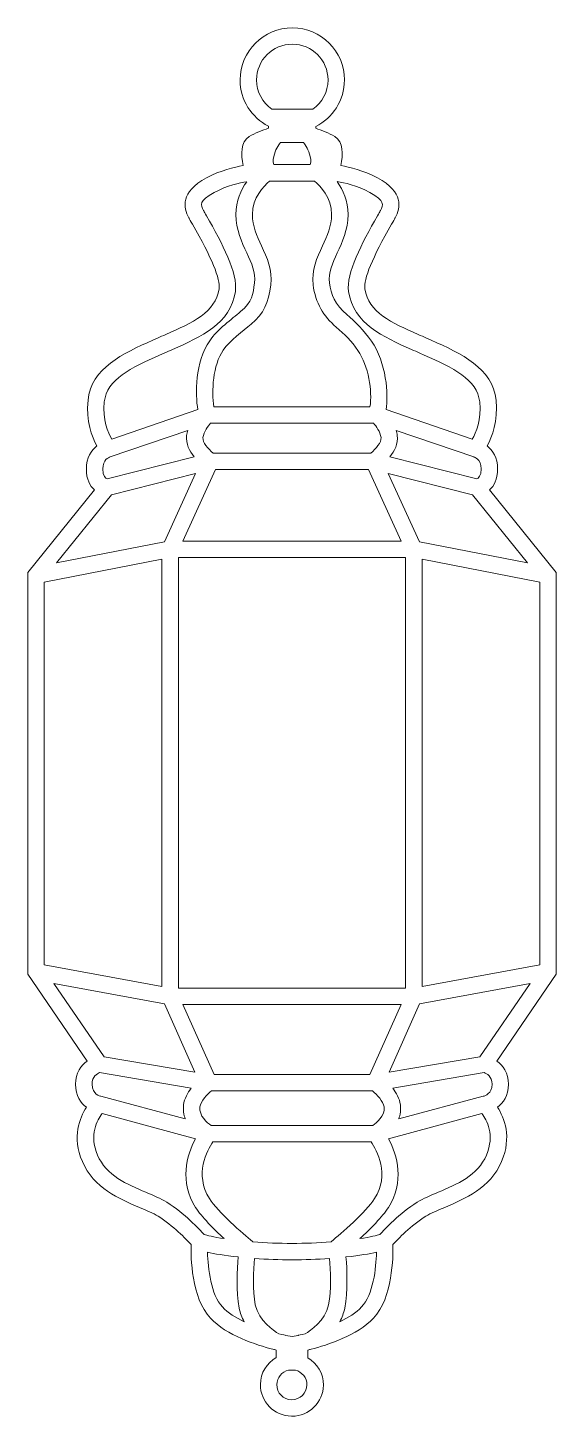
# Model space of a CAD drawing. Header units: inches. Extents: x 1.8 to 6.2, y -11.7 to 0.
import ezdxf

# ---------------------------------------------------------------- set-up
doc = ezdxf.new("R2010")
doc.units = ezdxf.units.IN
doc.header["$MEASUREMENT"] = 0
doc.layers.add('Layer 1', color=7, linetype='Continuous')

msp = doc.modelspace()

# ---------------------------------------------------------------- linework, layer by layer
at = {"layer": 'Layer 1', "lineweight": 0}
for points in [[(3.369, -3.717), (4.656, -3.717), (4.931, -4.32), (3.095, -4.319), (3.369, -3.717)], [(2.494, -3.93), (3.202, -3.75), (2.939, -4.327), (2.031, -4.504), (2.494, -3.93)], [(5.994, -4.504), (5.086, -4.327), (4.823, -3.75), (5.531, -3.93), (5.994, -4.504)], [(1.927, -7.886), (1.927, -4.665), (2.918, -4.472), (2.918, -8.069), (1.927, -7.886)], [(3.057, -8.083), (3.057, -4.457), (4.969, -4.457), (4.969, -8.083), (3.057, -8.083)], [(5.107, -4.472), (6.098, -4.665), (6.098, -7.886), (5.107, -8.069), (5.107, -4.472)], [(2.009, -8.042), (2.939, -8.213), (3.196, -8.789), (2.431, -8.659), (2.009, -8.042)], [(5.594, -8.659), (4.829, -8.789), (5.086, -8.213), (6.016, -8.042), (5.594, -8.659)], [(4.669, -8.809), (3.357, -8.809), (3.093, -8.22), (4.931, -8.22), (4.669, -8.809)]]:
    msp.add_lwpolyline(points, dxfattribs=at)
for points, knots in [([(6.236, -4.584), (6.236, -4.584), (5.676, -3.889), (5.676, -3.889), (5.713, -3.855), (5.743, -3.799), (5.743, -3.713), (5.743, -3.617), (5.702, -3.555), (5.655, -3.519), (5.697, -3.443), (5.748, -3.309), (5.73, -3.135), (5.701, -2.861), (5.438, -2.743), (5.183, -2.629), (5.183, -2.629), (5.144, -2.612), (5.144, -2.612), (5.121, -2.601), (5.098, -2.591), (5.075, -2.581), (4.85, -2.482), (4.656, -2.396), (4.626, -2.197), (4.614, -2.116), (4.69, -1.933), (4.851, -1.652), (4.865, -1.628), (4.875, -1.611), (4.879, -1.602), (4.879, -1.602), (4.881, -1.599), (4.881, -1.599), (4.925, -1.512), (4.957, -1.383), (4.733, -1.264), (4.611, -1.199), (4.498, -1.171), (4.424, -1.16), (4.443, -1.068), (4.446, -0.959), (4.373, -0.915), (4.327, -0.888), (4.258, -0.862), (4.212, -0.846), (4.212, -0.846), (4.212, -0.831), (4.212, -0.831), (4.355, -0.759), (4.454, -0.611), (4.454, -0.439), (4.454, -0.197), (4.257, 0), (4.016, 0), (3.773, 0), (3.576, -0.197), (3.576, -0.439), (3.576, -0.609), (3.673, -0.755), (3.814, -0.828), (3.814, -0.828), (3.814, -0.846), (3.814, -0.846), (3.767, -0.862), (3.698, -0.888), (3.653, -0.915), (3.579, -0.959), (3.582, -1.068), (3.601, -1.16), (3.527, -1.171), (3.414, -1.199), (3.292, -1.264), (3.069, -1.383), (3.101, -1.512), (3.144, -1.599), (3.144, -1.599), (3.146, -1.602), (3.146, -1.602), (3.151, -1.611), (3.16, -1.628), (3.174, -1.652), (3.336, -1.933), (3.411, -2.116), (3.399, -2.197), (3.369, -2.396), (3.175, -2.482), (2.95, -2.581), (2.927, -2.591), (2.904, -2.601), (2.881, -2.612), (2.881, -2.612), (2.842, -2.629), (2.842, -2.629), (2.588, -2.743), (2.324, -2.861), (2.296, -3.135), (2.277, -3.309), (2.329, -3.443), (2.37, -3.519), (2.324, -3.555), (2.282, -3.617), (2.282, -3.713), (2.282, -3.799), (2.313, -3.855), (2.35, -3.889), (2.35, -3.889), (1.789, -4.584), (1.789, -4.584), (1.789, -4.584), (1.789, -7.965), (1.789, -7.965), (1.789, -7.965), (2.288, -8.695), (2.288, -8.695), (2.238, -8.732), (2.191, -8.794), (2.191, -8.891), (2.191, -8.986), (2.234, -9.047), (2.283, -9.084), (2.226, -9.172), (2.16, -9.334), (2.249, -9.542), (2.345, -9.764), (2.557, -9.854), (2.728, -9.927), (2.788, -9.952), (2.844, -9.975), (2.886, -10.001), (3.01, -10.078), (3.122, -10.194), (3.164, -10.24), (3.161, -10.343), (3.165, -10.686), (3.326, -10.859), (3.46, -11.004), (3.718, -11.086), (3.851, -11.12), (3.852, -11.12), (3.852, -11.12), (3.852, -11.12), (3.852, -11.12), (3.852, -11.12), (3.852, -11.12), (3.862, -11.123), (3.871, -11.125), (3.879, -11.127), (3.879, -11.127), (3.879, -11.191), (3.879, -11.191), (3.801, -11.237), (3.748, -11.32), (3.747, -11.416), (3.745, -11.562), (3.862, -11.682), (4.008, -11.684), (4.008, -11.684), (4.012, -11.684), (4.012, -11.684), (4.156, -11.684), (4.275, -11.567), (4.277, -11.423), (4.278, -11.325), (4.225, -11.239), (4.147, -11.192), (4.147, -11.192), (4.147, -11.127), (4.147, -11.127), (4.155, -11.125), (4.164, -11.123), (4.173, -11.12), (4.173, -11.12), (4.173, -11.12), (4.173, -11.12), (4.174, -11.12), (4.174, -11.12), (4.174, -11.12), (4.307, -11.086), (4.565, -11.004), (4.699, -10.859), (4.86, -10.686), (4.864, -10.343), (4.862, -10.24), (4.903, -10.194), (5.014, -10.078), (5.139, -10.001), (5.181, -9.975), (5.238, -9.952), (5.298, -9.927), (5.468, -9.854), (5.681, -9.764), (5.776, -9.542), (5.865, -9.334), (5.799, -9.172), (5.742, -9.084), (5.791, -9.047), (5.834, -8.986), (5.834, -8.891), (5.834, -8.794), (5.788, -8.732), (5.737, -8.695), (5.737, -8.695), (6.236, -7.965), (6.236, -7.965), (6.236, -7.965), (6.236, -4.584), (6.236, -4.584)], [0, 0, 0, 0, 1, 1, 1, 2, 2, 2, 3, 3, 3, 4, 4, 4, 5, 5, 5, 6, 6, 6, 7, 7, 7, 8, 8, 8, 9, 9, 9, 10, 10, 10, 11, 11, 11, 12, 12, 12, 13, 13, 13, 14, 14, 14, 15, 15, 15, 16, 16, 16, 17, 17, 17, 18, 18, 18, 19, 19, 19, 20, 20, 20, 21, 21, 21, 22, 22, 22, 23, 23, 23, 24, 24, 24, 25, 25, 25, 26, 26, 26, 27, 27, 27, 28, 28, 28, 29, 29, 29, 30, 30, 30, 31, 31, 31, 32, 32, 32, 33, 33, 33, 34, 34, 34, 35, 35, 35, 36, 36, 36, 37, 37, 37, 38, 38, 38, 39, 39, 39, 40, 40, 40, 41, 41, 41, 42, 42, 42, 43, 43, 43, 44, 44, 44, 45, 45, 45, 46, 46, 46, 47, 47, 47, 48, 48, 48, 49, 49, 49, 50, 50, 50, 51, 51, 51, 52, 52, 52, 53, 53, 53, 54, 54, 54, 55, 55, 55, 56, 56, 56, 57, 57, 57, 58, 58, 58, 59, 59, 59, 60, 60, 60, 61, 61, 61, 62, 62, 62, 63, 63, 63, 64, 64, 64, 65, 65, 65, 66, 66, 66, 67, 67, 67, 68, 68, 68, 69, 69, 69, 69]), ([(3.714, -0.439), (3.714, -0.273), (3.85, -0.138), (4.016, -0.138), (4.181, -0.138), (4.316, -0.273), (4.316, -0.439), (4.316, -0.54), (4.266, -0.63), (4.188, -0.685), (4.188, -0.685), (3.842, -0.685), (3.842, -0.685), (3.765, -0.63), (3.714, -0.54), (3.714, -0.439)], [0, 0, 0, 0, 1, 1, 1, 2, 2, 2, 3, 3, 3, 4, 4, 4, 5, 5, 5, 5]), ([(3.86, -1.152), (3.856, -1.144), (3.849, -1.123), (3.859, -1.082), (3.872, -1.029), (3.898, -0.989), (3.915, -0.966), (3.915, -0.966), (4.11, -0.966), (4.11, -0.966), (4.127, -0.989), (4.153, -1.029), (4.166, -1.082), (4.177, -1.123), (4.169, -1.144), (4.165, -1.152), (4.165, -1.152), (3.86, -1.152), (3.86, -1.152)], [0, 0, 0, 0, 1, 1, 1, 2, 2, 2, 3, 3, 3, 4, 4, 4, 5, 5, 5, 6, 6, 6, 6]), ([(2.433, -3.149), (2.454, -2.955), (2.66, -2.862), (2.899, -2.755), (2.899, -2.755), (2.938, -2.738), (2.938, -2.738), (2.961, -2.727), (2.984, -2.717), (3.006, -2.707), (3.247, -2.601), (3.495, -2.492), (3.536, -2.218), (3.558, -2.069), (3.426, -1.813), (3.294, -1.583), (3.282, -1.562), (3.273, -1.548), (3.27, -1.541), (3.27, -1.541), (3.268, -1.537), (3.268, -1.537), (3.245, -1.491), (3.227, -1.456), (3.357, -1.386), (3.469, -1.327), (3.572, -1.304), (3.632, -1.296), (3.583, -1.364), (3.541, -1.457), (3.541, -1.571), (3.541, -1.7), (3.589, -1.803), (3.632, -1.894), (3.673, -1.983), (3.708, -2.06), (3.697, -2.147), (3.685, -2.243), (3.678, -2.307), (3.58, -2.389), (3.508, -2.449), (3.384, -2.541), (3.32, -2.634), (3.196, -2.815), (3.199, -3.085), (3.22, -3.213), (3.22, -3.213), (2.496, -3.461), (2.496, -3.461), (2.465, -3.407), (2.418, -3.297), (2.433, -3.149)], [0, 0, 0, 0, 1, 1, 1, 2, 2, 2, 3, 3, 3, 4, 4, 4, 5, 5, 5, 6, 6, 6, 7, 7, 7, 8, 8, 8, 9, 9, 9, 10, 10, 10, 11, 11, 11, 12, 12, 12, 13, 13, 13, 14, 14, 14, 15, 15, 15, 16, 16, 16, 17, 17, 17, 17]), ([(3.434, -2.712), (3.487, -2.635), (3.601, -2.552), (3.669, -2.495), (3.775, -2.406), (3.816, -2.314), (3.834, -2.164), (3.85, -2.038), (3.803, -1.935), (3.757, -1.836), (3.717, -1.75), (3.679, -1.67), (3.679, -1.571), (3.679, -1.431), (3.774, -1.332), (3.824, -1.29), (3.824, -1.29), (4.202, -1.29), (4.202, -1.29), (4.252, -1.332), (4.346, -1.429), (4.346, -1.571), (4.346, -1.67), (4.308, -1.75), (4.269, -1.836), (4.223, -1.935), (4.175, -2.038), (4.191, -2.164), (4.209, -2.314), (4.278, -2.43), (4.385, -2.519), (4.453, -2.576), (4.515, -2.639), (4.568, -2.716), (4.656, -2.845), (4.69, -3.058), (4.669, -3.19), (4.669, -3.19), (3.356, -3.19), (3.356, -3.19), (3.335, -3.058), (3.346, -2.841), (3.434, -2.712)], [0, 0, 0, 0, 1, 1, 1, 2, 2, 2, 3, 3, 3, 4, 4, 4, 5, 5, 5, 6, 6, 6, 7, 7, 7, 8, 8, 8, 9, 9, 9, 10, 10, 10, 11, 11, 11, 12, 12, 12, 13, 13, 13, 14, 14, 14, 14]), ([(4.668, -1.386), (4.798, -1.456), (4.78, -1.491), (4.758, -1.537), (4.758, -1.537), (4.755, -1.541), (4.755, -1.541), (4.752, -1.548), (4.743, -1.562), (4.732, -1.583), (4.6, -1.813), (4.467, -2.069), (4.489, -2.218), (4.531, -2.492), (4.779, -2.601), (5.019, -2.707), (5.042, -2.717), (5.065, -2.727), (5.088, -2.738), (5.088, -2.738), (5.126, -2.755), (5.126, -2.755), (5.365, -2.862), (5.572, -2.955), (5.592, -3.149), (5.608, -3.298), (5.561, -3.407), (5.529, -3.461), (5.529, -3.461), (4.805, -3.213), (4.805, -3.213), (4.826, -3.085), (4.806, -2.818), (4.682, -2.637), (4.618, -2.545), (4.545, -2.473), (4.473, -2.413), (4.376, -2.331), (4.34, -2.243), (4.328, -2.147), (4.317, -2.06), (4.353, -1.983), (4.394, -1.894), (4.436, -1.803), (4.484, -1.7), (4.484, -1.571), (4.484, -1.457), (4.442, -1.364), (4.393, -1.295), (4.453, -1.303), (4.555, -1.326), (4.668, -1.386)], [0, 0, 0, 0, 1, 1, 1, 2, 2, 2, 3, 3, 3, 4, 4, 4, 5, 5, 5, 6, 6, 6, 7, 7, 7, 8, 8, 8, 9, 9, 9, 10, 10, 10, 11, 11, 11, 12, 12, 12, 13, 13, 13, 14, 14, 14, 15, 15, 15, 16, 16, 16, 17, 17, 17, 17]), ([(2.483, -3.612), (2.483, -3.612), (3.136, -3.388), (3.136, -3.388), (3.132, -3.402), (3.128, -3.416), (3.126, -3.432), (3.118, -3.5), (3.151, -3.563), (3.189, -3.611), (3.189, -3.611), (2.456, -3.797), (2.456, -3.797), (2.443, -3.791), (2.421, -3.772), (2.421, -3.713), (2.421, -3.634), (2.469, -3.615), (2.483, -3.612)], [0, 0, 0, 0, 1, 1, 1, 2, 2, 2, 3, 3, 3, 4, 4, 4, 5, 5, 5, 6, 6, 6, 6]), ([(3.263, -3.449), (3.27, -3.397), (3.306, -3.351), (3.327, -3.328), (3.327, -3.328), (4.698, -3.328), (4.698, -3.328), (4.722, -3.353), (4.755, -3.4), (4.762, -3.449), (4.766, -3.487), (4.718, -3.544), (4.677, -3.579), (4.677, -3.579), (3.349, -3.579), (3.349, -3.579), (3.307, -3.543), (3.259, -3.487), (3.263, -3.449)], [0, 0, 0, 0, 1, 1, 1, 2, 2, 2, 3, 3, 3, 4, 4, 4, 5, 5, 5, 6, 6, 6, 6]), ([(5.569, -3.797), (5.569, -3.797), (4.837, -3.611), (4.837, -3.611), (4.875, -3.563), (4.907, -3.5), (4.899, -3.432), (4.897, -3.416), (4.893, -3.402), (4.889, -3.388), (4.889, -3.388), (5.542, -3.612), (5.542, -3.612), (5.545, -3.612), (5.605, -3.626), (5.605, -3.713), (5.605, -3.771), (5.582, -3.791), (5.569, -3.797)], [0, 0, 0, 0, 1, 1, 1, 2, 2, 2, 3, 3, 3, 4, 4, 4, 5, 5, 5, 6, 6, 6, 6]), ([(2.394, -8.793), (2.394, -8.793), (3.165, -8.924), (3.165, -8.924), (3.134, -8.963), (3.107, -9.011), (3.1, -9.065), (3.095, -9.108), (3.101, -9.147), (3.114, -9.182), (3.114, -9.182), (2.404, -8.992), (2.404, -8.992), (2.401, -8.992), (2.33, -8.977), (2.33, -8.891), (2.33, -8.825), (2.372, -8.801), (2.394, -8.793)], [0, 0, 0, 0, 1, 1, 1, 2, 2, 2, 3, 3, 3, 4, 4, 4, 5, 5, 5, 6, 6, 6, 6]), ([(5.621, -8.992), (5.621, -8.992), (4.911, -9.182), (4.911, -9.182), (4.924, -9.147), (4.93, -9.108), (4.925, -9.065), (4.918, -9.011), (4.891, -8.963), (4.86, -8.924), (4.86, -8.924), (5.631, -8.793), (5.631, -8.793), (5.651, -8.801), (5.696, -8.824), (5.696, -8.891), (5.696, -8.969), (5.638, -8.988), (5.621, -8.992)], [0, 0, 0, 0, 1, 1, 1, 2, 2, 2, 3, 3, 3, 4, 4, 4, 5, 5, 5, 6, 6, 6, 6]), ([(4.693, -9.237), (4.693, -9.237), (3.332, -9.237), (3.332, -9.237), (3.301, -9.216), (3.228, -9.157), (3.238, -9.082), (3.244, -9.031), (3.302, -8.974), (3.336, -8.946), (3.336, -8.946), (4.69, -8.947), (4.69, -8.947), (4.727, -8.978), (4.782, -9.034), (4.788, -9.082), (4.797, -9.157), (4.724, -9.216), (4.693, -9.237)], [0, 0, 0, 0, 1, 1, 1, 2, 2, 2, 3, 3, 3, 4, 4, 4, 5, 5, 5, 6, 6, 6, 6]), ([(2.959, -9.884), (2.907, -9.852), (2.846, -9.826), (2.782, -9.799), (2.626, -9.733), (2.45, -9.659), (2.376, -9.487), (2.303, -9.317), (2.374, -9.191), (2.414, -9.138), (2.414, -9.138), (3.201, -9.349), (3.201, -9.349), (3.124, -9.488), (3.065, -9.714), (3.202, -9.928), (3.252, -10.007), (3.355, -10.109), (3.443, -10.19), (3.351, -10.176), (3.297, -10.162), (3.273, -10.155), (3.233, -10.11), (3.107, -9.975), (2.959, -9.884)], [0, 0, 0, 0, 1, 1, 1, 2, 2, 2, 3, 3, 3, 4, 4, 4, 5, 5, 5, 6, 6, 6, 7, 7, 7, 8, 8, 8, 8]), ([(5.649, -9.487), (5.576, -9.659), (5.399, -9.733), (5.244, -9.799), (5.179, -9.826), (5.118, -9.852), (5.067, -9.884), (4.918, -9.975), (4.792, -10.11), (4.752, -10.155), (4.728, -10.162), (4.674, -10.176), (4.583, -10.19), (4.67, -10.109), (4.773, -10.007), (4.824, -9.928), (4.96, -9.714), (4.902, -9.488), (4.825, -9.349), (4.825, -9.349), (5.611, -9.138), (5.611, -9.138), (5.652, -9.191), (5.722, -9.317), (5.649, -9.487)], [0, 0, 0, 0, 1, 1, 1, 2, 2, 2, 3, 3, 3, 4, 4, 4, 5, 5, 5, 6, 6, 6, 7, 7, 7, 8, 8, 8, 8]), ([(4.345, -10.213), (4.345, -10.213), (4.341, -10.217), (4.341, -10.217), (4.121, -10.234), (3.904, -10.234), (3.684, -10.217), (3.684, -10.217), (3.68, -10.213), (3.68, -10.213), (3.603, -10.151), (3.387, -9.963), (3.318, -9.853), (3.188, -9.648), (3.3, -9.445), (3.347, -9.376), (3.347, -9.376), (4.678, -9.376), (4.678, -9.376), (4.726, -9.445), (4.838, -9.649), (4.707, -9.853), (4.638, -9.963), (4.422, -10.151), (4.345, -10.213)], [0, 0, 0, 0, 1, 1, 1, 2, 2, 2, 3, 3, 3, 4, 4, 4, 5, 5, 5, 6, 6, 6, 7, 7, 7, 8, 8, 8, 8]), ([(3.427, -10.765), (3.33, -10.66), (3.305, -10.442), (3.302, -10.304), (3.358, -10.317), (3.442, -10.332), (3.559, -10.344), (3.55, -10.451), (3.541, -10.634), (3.568, -10.774), (3.577, -10.816), (3.592, -10.855), (3.611, -10.889), (3.54, -10.856), (3.473, -10.815), (3.427, -10.765)], [0, 0, 0, 0, 1, 1, 1, 2, 2, 2, 3, 3, 3, 4, 4, 4, 5, 5, 5, 5]), ([(4.321, -10.747), (4.294, -10.881), (4.163, -10.967), (4.123, -10.99), (4.088, -10.999), (4.065, -11.004), (4.064, -11.004), (4.064, -11.004), (4.013, -11.014), (4.013, -11.014), (4.013, -11.014), (3.961, -11.004), (3.961, -11.004), (3.96, -11.004), (3.937, -10.999), (3.902, -10.99), (3.862, -10.967), (3.731, -10.881), (3.704, -10.747), (3.68, -10.625), (3.688, -10.455), (3.697, -10.356), (3.802, -10.364), (3.907, -10.368), (4.013, -10.368), (4.118, -10.368), (4.223, -10.364), (4.329, -10.356), (4.337, -10.455), (4.346, -10.625), (4.321, -10.747)], [0, 0, 0, 0, 1, 1, 1, 2, 2, 2, 3, 3, 3, 4, 4, 4, 5, 5, 5, 6, 6, 6, 7, 7, 7, 8, 8, 8, 9, 9, 9, 10, 10, 10, 10]), ([(4.598, -10.765), (4.552, -10.815), (4.485, -10.856), (4.415, -10.889), (4.433, -10.855), (4.448, -10.816), (4.457, -10.774), (4.485, -10.634), (4.475, -10.451), (4.467, -10.344), (4.584, -10.332), (4.667, -10.317), (4.724, -10.304), (4.721, -10.442), (4.695, -10.66), (4.598, -10.765)], [0, 0, 0, 0, 1, 1, 1, 2, 2, 2, 3, 3, 3, 4, 4, 4, 5, 5, 5, 5]), ([(4.012, -11.546), (4.012, -11.546), (4.01, -11.546), (4.01, -11.546), (3.94, -11.545), (3.884, -11.488), (3.885, -11.418), (3.886, -11.359), (3.927, -11.31), (3.984, -11.297), (3.984, -11.297), (4.041, -11.297), (4.041, -11.297), (4.097, -11.31), (4.139, -11.361), (4.138, -11.421), (4.137, -11.49), (4.08, -11.546), (4.012, -11.546)], [0, 0, 0, 0, 1, 1, 1, 2, 2, 2, 3, 3, 3, 4, 4, 4, 5, 5, 5, 6, 6, 6, 6])]:
    msp.add_open_spline(points, degree=3, knots=knots, dxfattribs=at)

doc.saveas('drawing.dxf')
